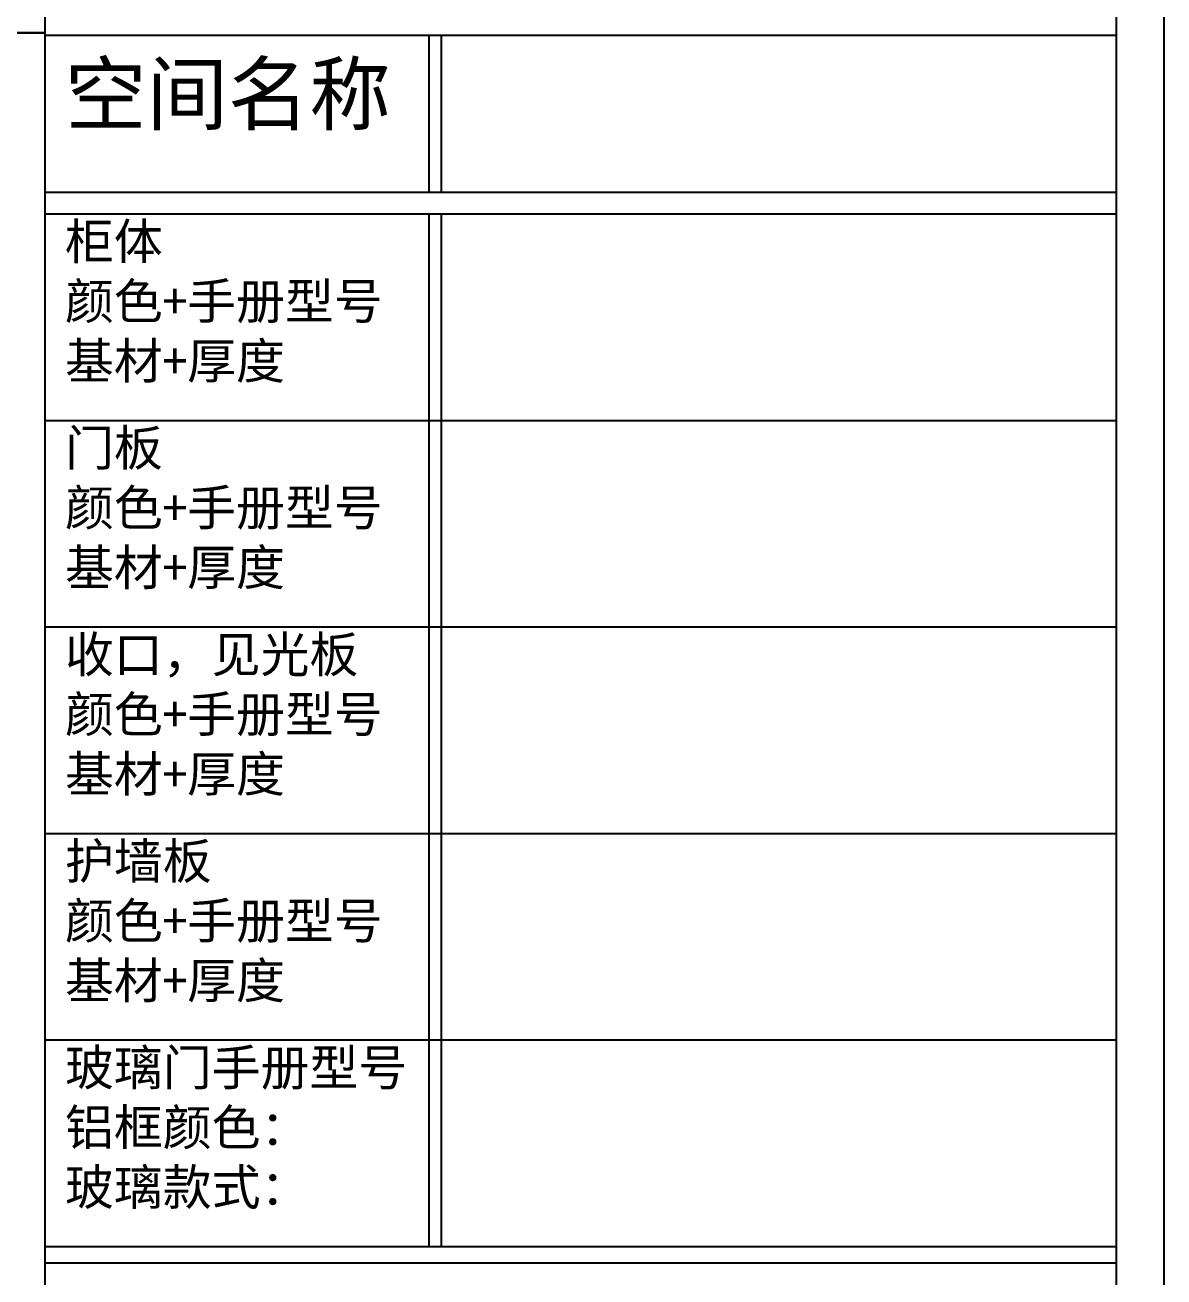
# Model space of a CAD drawing. Header units: millimetres. Extents: x 4862 to 20554, y 7569 to 11262.
# Drawn here: x 18060.2 to 18223.1, y 9209.4 to 9388.5 of the extents above; entities that cross this region are included whole.
import ezdxf

# ---------------------------------------------------------------- set-up
doc = ezdxf.new("R2010")
doc.units = ezdxf.units.MM
doc.styles.add('宋体', font='SimSun.ttf')

# ---------------------------------------------------------------- blocks, each defined once
blk = doc.blocks.new('A$C398a0407')
for p, q in [((8134, 64), (8134, 6784)), ((8134, 5871.3), (9568, 5871.3)), ((8134, 5871.3), (9568, 5871.3)), ((8647.7, 5871.3), (8647.7, 5661)), ((8664.1, 5871.3), (8664.1, 5661)), ((8134, 5661), (9568, 5661)), ((8134, 5632.1), (9568, 5632.1)), ((8647.7, 5632.1), (8647.7, 4249.2)), ((8664.1, 5632.1), (8664.1, 4249.2)), ((8134, 5355.5), (9568, 5355.5)), ((8134, 5078.9), (9568, 5078.9)), ((8134, 4802.3), (9568, 4802.3)), ((8134, 4802.3), (9568, 4802.3)), ((8134, 4525.8), (9568, 4525.8)), ((8134, 4249.2), (9568, 4249.2)), ((8134, 4227.4), (9568, 4227.4))]:
    blk.add_line(p, q)
for points in [[(9632, 0), (0, 0), (0, 6848), (9632, 6848)], [(9568, 64), (64, 64), (64, 6784), (9568, 6784)]]:
    blk.add_lwpolyline(points, close=True)
at = {"color": 8, "attachment_point": 1, "style": '宋体'}
for s, insert, char_height in [('空间名称', (8160.3, 5832.6), 80), ('柜体\\P颜色+手册型号\\P基材+厚度', (8160.3, 5619.1), 48), ('门板\\P颜色+手册型号\\P基材+厚度', (8160.3, 5342.6), 48), ('收口，见光板\\P颜色+手册型号\\P基材+厚度', (8160.3, 5066), 48), ('护墙板\\P颜色+手册型号\\P基材+厚度', (8160.3, 4789.4), 48), ('玻璃门手册型号\\P铝框颜色：\\P玻璃款式：', (8160.3, 4512.8), 48)]:
    blk.add_mtext_dynamic_manual_height_columns(s, width=575.66, gutter_width=12.1, heights=[0], dxfattribs=dict(at, insert=insert, char_height=char_height))
blk = doc.blocks.new('A$Caecb7373')
at = {"color": 1}
blk.add_lwpolyline([(0, 821.76), (1155.84, 821.76), (1155.84, 0), (0, 0)], close=True, dxfattribs=at)

msp = doc.modelspace()

# ---------------------------------------------------------------- linework, layer by layer
for points in [[(17241.569, 9387.335), (18063.122, 9387.335), (18063.122, 9459.199), (17241.569, 9459.199)], [(17241.569, 8802.459), (18063.122, 8802.459), (18063.122, 9387.335), (17241.569, 9387.335)]]:
    msp.add_lwpolyline(points, close=True)
msp.add_lwpolyline([(18063.122, 9094.897), (18063.122, 9387.335), (17241.569, 9387.335), (17241.569, 9094.897), (17652.346, 9094.897)])

# ---------------------------------------------------------------- block references
at = {"xscale": 0.1068232839997459, "yscale": 0.1068232839997459, "zscale": 0.1068232839997459}
msp.add_blockref('A$C398a0407', (17194.223, 8759.836), dxfattribs=at)
at = {"color": 1, "xscale": 0.8901940333312022, "yscale": 0.8901940333312022, "zscale": 0.8901940333312022}
msp.add_blockref('A$Caecb7373', (17194.223, 8759.836), dxfattribs=at)

doc.saveas('drawing.dxf')
